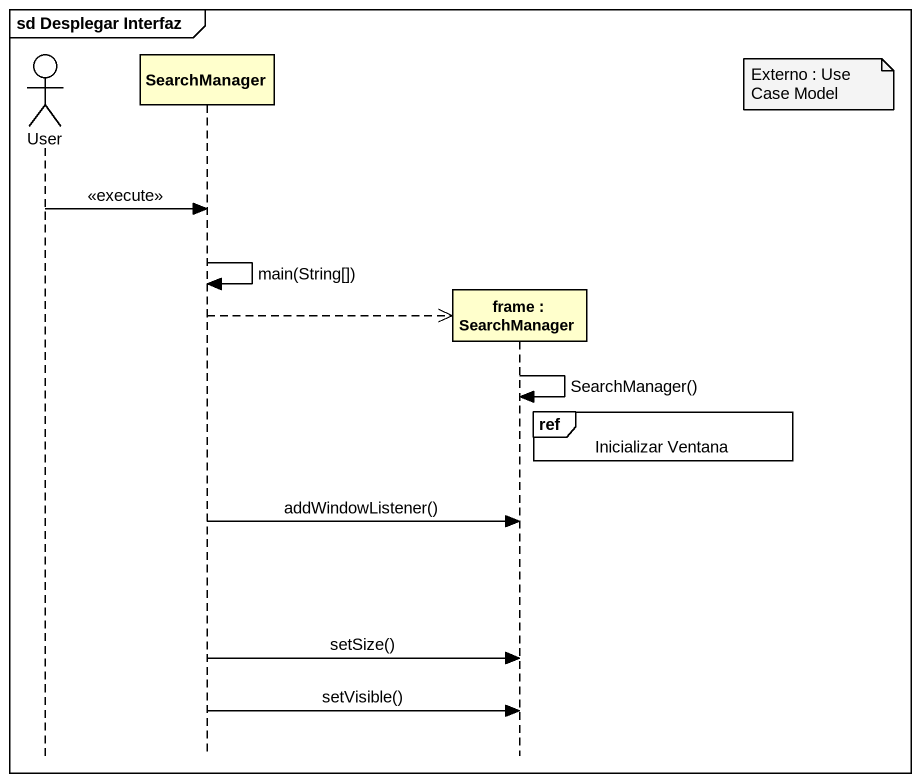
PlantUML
@startuml
mainframe sd Desplegar Interfaz
hide footbox
actor User
participant SearchManager
participant "frame : SearchManager" as frame_

note right of frame_ : Externo : Use Case Model
User -> SearchManager : <<execute>>
SearchManager -> SearchManager : main(String[])
SearchManager -->> frame_ **
frame_ -> frame_ : SearchManager()
ref over frame_ : Inicializar Ventana
SearchManager -> frame_ : addWindowListener()
SearchManager -> frame_ : setSize()
SearchManager -> frame_ : setVisible()
@enduml
